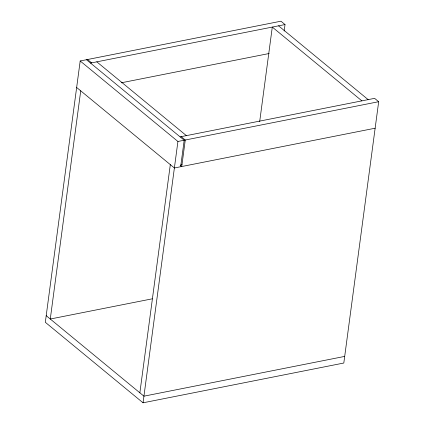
<?xml version="1.0" encoding="UTF-8"?>
<svg xmlns="http://www.w3.org/2000/svg" width="424" height="424" viewBox="0 0 424 424"><rect width="100%" height="100%" fill="white"/><g stroke="black" fill="none" stroke-linecap="round" stroke-linejoin="round"><path stroke-width="0.64" d="M284.159 31.021L285.023 24.555L280.948 21.2L80.189 60.971L45.32 322.298L143.052 402.8L343.811 363.029L378.68 101.702L374.609 98.347L180.121 136.873M80.724 90.837L50.276 319.023L152.28 298.819M139.862 392.82L170.31 164.629M143.052 402.8L177.921 141.473L80.189 60.971M375.145 128.212L181.732 166.526L185.267 140.015L181.196 136.661M259.684 121.603L272.293 27.078L361.879 100.87M90.535 63.081L285.023 24.555M121.174 82.823L269.155 53.509M177.921 141.473L378.68 101.702M180.958 164.47L182.034 164.258M344.696 356.404L143.937 396.17L46.205 315.673M278.568 25.832L368.154 99.624M96.81 61.84L186.396 135.632M87.54 59.514L91.611 62.869M86.464 59.726L184.191 140.227L180.656 166.738L174.381 167.983L76.654 87.482M180.205 165.27L181.732 166.526"/></g></svg>
